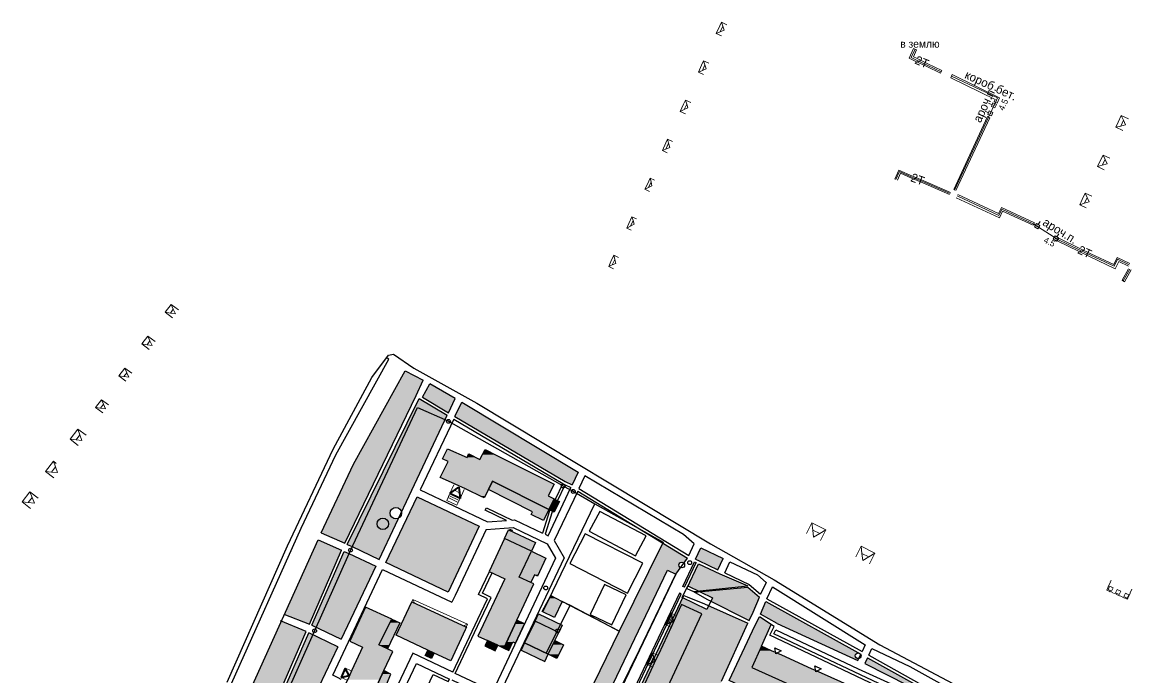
# Model space of a CAD drawing. Extents: x 1000 to 4000, y -4000 to -1000.
# Drawn here: x 1767 to 2347, y -2447 to -2104 of the extents above; entities that cross this region are included whole.
import ezdxf
from ezdxf.enums import TextEntityAlignment as Align

# ---------------------------------------------------------------- set-up
doc = ezdxf.new("R2010")
doc.units = 0
doc.header["$MEASUREMENT"] = 0
doc.linetypes.add('DASHED', pattern=[0.75, 0.5, -0.25])
for name, color, linetype in [('18', 7, 'CONTINUOUS'), ('19', 7, 'CONTINUOUS'), ('7', 7, 'CONTINUOUS'), ('AVTOSTOYANKI', 150, 'CONTINUOUS'), ('DOR_DOROZHKA', 40, 'CONTINUOUS'), ('DOR_PEREHOD', 9, 'CONTINUOUS'), ('GRANICA_UCHASTKA', 7, 'CONTINUOUS'), ('MUSOR_PLOSHCHADKI', 34, 'CONTINUOUS'), ('OGRAZHDENIYA', 12, 'CONTINUOUS'), ('PL_SPORT', 5, 'CONTINUOUS'), ('PL_VORKAUT', 4, 'CONTINUOUS'), ('PROEZDY', 253, 'CONTINUOUS'), ('ULICY_PROEZZH_CHAST', 252, 'CONTINUOUS'), ('VOROTA_SHLAGBAUMY', 30, 'CONTINUOUS'), ('ZDANIYA', 250, 'CONTINUOUS'), ('ZDANIYA_OSM_DOP', 250, 'CONTINUOUS'), ('ZDANIYA_OSM_DOP_ZALIVKA', 252, 'CONTINUOUS'), ('ZDANIYA_ZALIVKA', 251, 'CONTINUOUS')]:
    doc.layers.add(name, color=color, linetype=linetype)
doc.layers.add('GREEN_AREAS', color=7, linetype='CONTINUOUS', true_color=0x91ce82)
doc.layers.add('подъезды', color=6, linetype='CONTINUOUS', lineweight=40)
doc.styles.get("Standard").update_dxf_attribs({"font": 'txt', "height": 0.2})

msp = doc.modelspace()

# ---------------------------------------------------------------- hatches: boundary and pattern name
at = {"layer": 'GREEN_AREAS'}
h = msp.add_hatch(color=256, dxfattribs=at)
h.dxf.hatch_style = 1
h.paths.add_polyline_path([(1972.75, -2299.31), (1976.39, -2291.44), (1967.08, -2286.43), (1940.09, -2335.18), (1923.14, -2371.12), (1935.41, -2376.56)])
h.paths.add_polyline_path([(1958.31, -2366.39, -1), (1952.31, -2366.39, -1)], flags=16)
h = msp.add_hatch(color=256, dxfattribs=at)
h.dxf.hatch_style = 1
h.paths.add_polyline_path([(1979.89, -2293.37), (1976.05, -2300.33), (1989.6, -2308.37), (1993.14, -2300.89)])
h = msp.add_hatch(color=256, dxfattribs=at)
h.dxf.hatch_style = 1
h.paths.add_polyline_path([(1974.28, -2301.02), (1936.78, -2377.18), (1939.3, -2378.34), (1973.47, -2305.61), (1987.86, -2312.04), (1988.95, -2309.73)])
h.paths.add_polyline_path([(1958.31, -2366.39, -1), (1952.31, -2366.39, -1)], flags=16)
h = msp.add_hatch(color=256, dxfattribs=at)
h.dxf.hatch_style = 1
h.paths.add_polyline_path([(1987.86, -2312.04), (1973.47, -2305.61), (1939.3, -2378.34), (1953.35, -2384.98), (1963.5, -2363.53, -0.553994), (1959.18, -2360.84, -0.88931), (1965.1, -2360.14), (1970.46, -2348.8)])
h.paths.add_polyline_path([(1958.31, -2366.39, -1), (1952.31, -2366.39, -1)], flags=16)
h = msp.add_hatch(color=256, dxfattribs=at)
h.dxf.hatch_style = 1
h.paths.add_polyline_path([(1996.6, -2302.92), (1993.05, -2310.41), (2050.7, -2344.36), (2054.3, -2346.06), (2057.47, -2339.35)])
h = msp.add_hatch(color=256, dxfattribs=at)
h.dxf.hatch_style = 1
h.paths.add_polyline_path([(2005.75, -2367.71), (1973.23, -2352.32), (1956.96, -2386.69), (1989.49, -2402.08)])
h = msp.add_hatch(color=256, dxfattribs=at)
h.dxf.hatch_style = 1
h.paths.add_polyline_path([(1933.73, -2380.19), (1921.46, -2374.76), (1903.94, -2413.71), (1916.93, -2418.74)])
h = msp.add_hatch(color=256, dxfattribs=at)
h.dxf.hatch_style = 1
h.paths.add_polyline_path([(2049.15, -2507.73), (2042.63, -2504.73), (2057.26, -2473.01), (2063.28, -2475.78), (2066.36, -2469.69), (2104.11, -2390.61), (2108.44, -2392.67), (2110.95, -2389.29, -0.29898), (2110.05, -2387.91, -0.699107), (2112.69, -2386.95), (2114.64, -2384.32), (2101.62, -2376.39), (2078.93, -2422.5), (2038.31, -2505.73), (2037.13, -2508.15), (2037.28, -2508.22), (2038.99, -2509.09), (2036.5, -2513.97), (2032.43, -2511.9), (2034.91, -2507.02), (2032.16, -2505.71), (2028.92, -2512.51), (2043.72, -2519.55)])
h = msp.add_hatch(color=256, dxfattribs=at)
h.dxf.hatch_style = 1
h.paths.add_polyline_path([(2104.11, -2390.61), (2108.44, -2392.67), (2110.95, -2389.29, -0.29898), (2110.05, -2387.91, -0.699107), (2112.69, -2386.95), (2114.64, -2384.32), (2101.62, -2376.39), (2101.16, -2377.32), (2100.96, -2378.82), (2100.31, -2381.51), (2098.08, -2386.81), (2057.47, -2473.11), (2063.28, -2475.78), (2066.36, -2469.69)])
h = msp.add_hatch(color=256, dxfattribs=at)
h.dxf.hatch_style = 1
h.paths.add_polyline_path([(1937.64, -2381.97), (1937.61, -2381.96), (1935.1, -2380.81), (1918.29, -2419.38), (1920.49, -2420.42)])
h = msp.add_hatch(color=256, dxfattribs=at)
h.dxf.hatch_style = 1
h.paths.add_polyline_path([(1951.64, -2388.6), (1937.64, -2381.97), (1920.49, -2420.42), (1933.64, -2426.64)])
h = msp.add_hatch(color=256, dxfattribs=at)
h.dxf.hatch_style = 1
h.paths.add_polyline_path([(2133.16, -2384.52), (2121.57, -2379.03), (2118.81, -2384.87), (2120.37, -2385.61), (2130.4, -2390.37)])
h = msp.add_hatch(color=256, dxfattribs=at)
h.dxf.hatch_style = 1
h.paths.add_polyline_path([(2131.56, -2392.58), (2120.4, -2387.29), (2114.95, -2398.82), (2120.35, -2401.44), (2146.15, -2398.73)])
h = msp.add_hatch(color=256, dxfattribs=at)
h.dxf.hatch_style = 1
h.paths.add_polyline_path([(2146.13, -2399.55), (2121.06, -2401.78), (2127.71, -2405), (2126.83, -2406.82), (2146.76, -2416.88), (2148.95, -2412.47), (2152.15, -2404.64)])
h = msp.add_hatch(color=256, dxfattribs=at)
h.dxf.hatch_style = 1
h.paths.add_polyline_path([(2122.56, -2470.95), (2132.42, -2448.6), (2146.11, -2418.23), (2125.68, -2409.19), (2124.72, -2411.17), (2112.01, -2405.02), (2106.86, -2415.92), (2107.28, -2417.31), (2105.89, -2417.97), (2064.76, -2504.89), (2056.28, -2522.81), (2053.49, -2528.7), (2081.56, -2541.97), (2094.55, -2530.27), (2105.24, -2507.63)])
h.paths.add_polyline_path([(2074.83, -2514.77), (2064.3, -2509.86), (2068.38, -2501.12), (2069.83, -2498), (2071.22, -2495.01), (2077.55, -2481.43), (2079.01, -2478.28), (2080.39, -2475.32), (2087.16, -2460.79), (2088.61, -2457.69), (2090, -2454.68), (2096.5, -2440.73), (2097.93, -2437.67), (2099.35, -2434.62), (2106.18, -2419.95), (2107.6, -2416.89), (2109.02, -2413.84), (2111.48, -2408.57), (2122, -2413.47)], flags=16)
h.paths.add_polyline_path([(2068.87, -2496.31), (2069.51, -2498.41), (2067.47, -2499.38)], flags=16)
h = msp.add_hatch(color=256, dxfattribs=at)
h.dxf.hatch_style = 1
h.paths.add_polyline_path([(2155.53, -2406.95), (2152.78, -2413.67), (2161.48, -2418.48), (2203.62, -2437.73), (2204.08, -2436.76, -0.475211), (2202.27, -2435.29, -0.435802), (2203.88, -2433.8)])
h = msp.add_hatch(color=256, dxfattribs=at)
h.dxf.hatch_style = 1
h.paths.add_polyline_path([(1915.23, -2422.65), (1902.29, -2417.36), (1886.61, -2452.23), (1899.71, -2458.26)])
h = msp.add_hatch(color=256, dxfattribs=at)
h.dxf.hatch_style = 1
h.paths.add_polyline_path([(2148.23, -2441.45), (2153.24, -2430.31), (2158.34, -2418.99), (2152.14, -2415.04), (2150.03, -2419.28), (2136.33, -2448.23), (2170.77, -2464.37), (2183.47, -2470.29), (2188.88, -2477.04), (2204.38, -2484.38), (2240.98, -2530.89), (2260.06, -2542.35), (2264.52, -2544.47), (2281.28, -2552.41), (2285.77, -2557.61), (2289.84, -2560.52), (2293.47, -2548.12), (2296.6, -2536.14), (2302.81, -2525.26), (2302.46, -2525.1), (2225.61, -2489.2), (2230.59, -2478.53)])
h.paths.add_polyline_path([(2245.45, -2520.59), (2260.41, -2529.69), (2255.01, -2538.51), (2240.05, -2529.41)], flags=16)
h = msp.add_hatch(color=256, dxfattribs=at)
h.dxf.hatch_style = 1
h.paths.add_polyline_path([(1904.76, -2455.7), (1918.74, -2424.34), (1916.58, -2423.3), (1901.08, -2458.88), (1910.18, -2462.97), (1915.3, -2465.39), (1917.21, -2461.35)])
h = msp.add_hatch(color=256, dxfattribs=at)
h.dxf.hatch_style = 1
h.paths.add_polyline_path([(1931.76, -2430.61), (1918.74, -2424.34), (1904.76, -2455.7), (1917.21, -2461.35)])
h = msp.add_hatch(color=256, dxfattribs=at)
h.dxf.hatch_style = 1
h.paths.add_polyline_path([(2208.65, -2436.45), (2207.23, -2439.44), (2229.94, -2450.89), (2235.58, -2454.26), (2241.42, -2457.04), (2244.25, -2458.38), (2236.82, -2474.08), (2246.42, -2472.59), (2248.6, -2467.99), (2254.29, -2470.69), (2257.58, -2463.62)])

# ---------------------------------------------------------------- linework, layer by layer
at = {"layer": '18', "color": 253, "linetype": 'Continuous', "lineweight": 0}
for p, q in [((2230.37, -2123.16), (2232.75, -2118.18)), ((2231.51, -2122.85), (2233.55, -2118.57)), ((2234.32, -2118.93), (2232.62, -2122.49)), ((2232.62, -2122.49), (2234.28, -2123.28)), ((2232.75, -2118.18), (2234.32, -2118.93)), ((2233.6, -2124.7), (2230.37, -2123.16)), ((2233.93, -2124.01), (2231.51, -2122.85)), ((2233.6, -2124.7), (2239.6, -2127.57)), ((2233.93, -2124.01), (2239.93, -2126.87)), ((2234.28, -2123.28), (2240.28, -2126.14)), ((2246.83, -2131.01), (2239.6, -2127.57)), ((2247.16, -2130.32), (2239.93, -2126.87)), ((2240.28, -2126.14), (2247.51, -2129.59)), ((2247.51, -2129.59), (2246.83, -2131.01)), ((2252.15, -2133.47), (2252.96, -2131.82)), ((2275.4, -2144.89), (2252.15, -2133.47)), ((2276.6, -2144), (2252.6, -2132.55)), ((2252.96, -2131.82), (2277.73, -2143.97)), ((2274.85, -2146.02), (2275.4, -2144.89)), ((2276.6, -2144), (2275.49, -2146.34)), ((2277.73, -2143.97), (2276.36, -2146.76)), ((2271.96, -2151.71), (2270.1, -2150.97)), ((2271.59, -2152.64), (2272.33, -2150.78)), ((2275.49, -2146.34), (2271.93, -2153.99)), ((2273.81, -2147.52), (2271.95, -2146.78)), ((2272.33, -2150.78), (2274.19, -2151.53)), ((2273.44, -2148.45), (2274.18, -2146.59)), ((2275.29, -2149.2), (2273.44, -2148.45)), ((2274.19, -2151.53), (2273.44, -2153.38)), ((2274.18, -2146.59), (2276.04, -2147.34)), ((2276.36, -2146.76), (2274.85, -2146.02)), ((2276.04, -2147.34), (2275.29, -2149.2)), ((2271.44, -2153.76), (2253.73, -2191.87)), ((2271.93, -2153.99), (2254.22, -2192.09)), ((2254.88, -2192.4), (2272.6, -2154.3)), ((2272.6, -2154.3), (2271.44, -2153.76)), ((2273.44, -2153.38), (2271.59, -2152.64)), ((2222.92, -2186.35), (2225.03, -2181.71)), ((2223.46, -2186.6), (2225.32, -2182.49)), ((2225.9, -2183.3), (2224.3, -2186.98)), ((2225.03, -2181.71), (2232.13, -2184.77)), ((2225.32, -2182.49), (2231.9, -2185.31)), ((2225.9, -2183.3), (2231.68, -2185.82)), ((2231.68, -2185.82), (2237.64, -2188.41)), ((2231.9, -2185.31), (2237.87, -2187.89)), ((2232.13, -2184.77), (2238.11, -2187.34)), ((2237.64, -2188.41), (2251.57, -2194.48)), ((2237.87, -2187.89), (2251.84, -2193.9)), ((2238.11, -2187.34), (2252.09, -2193.36)), ((2255.05, -2196.1), (2277.59, -2206.57)), ((2277.34, -2205.3), (2255.49, -2195.14)), ((2277.17, -2204.38), (2255.81, -2194.45)), ((2278.64, -2201.2), (2277.17, -2204.38)), ((2278.82, -2202.12), (2277.34, -2205.3)), ((2277.59, -2206.57), (2279.22, -2203.05)), ((2295.87, -2209.21), (2278.64, -2201.2)), ((2295.55, -2209.9), (2278.82, -2202.12)), ((2279.22, -2203.05), (2295.26, -2210.51)), ((2295.26, -2210.51), (2295.87, -2209.21)), ((2295.98, -2211.34), (2297.03, -2209.64)), ((2297.03, -2209.64), (2298.73, -2210.69)), ((2297.88, -2210.16), (2298.93, -2208.46)), ((2295.55, -2209.9), (2308.22, -2218)), ((2297.69, -2212.39), (2295.98, -2211.34)), ((2298.73, -2210.69), (2297.69, -2212.39)), ((2307.63, -2216.56), (2308.71, -2214.88)), ((2305.7, -2217.69), (2306.79, -2216.01)), ((2307.38, -2218.78), (2305.7, -2217.69)), ((2306.79, -2216.01), (2308.47, -2217.1)), ((2308.47, -2217.1), (2307.38, -2218.78)), ((2307.88, -2218.7), (2308.58, -2217.24)), ((2318.92, -2224), (2307.88, -2218.7)), ((2308.22, -2218), (2319.28, -2223.25)), ((2308.58, -2217.24), (2319.62, -2222.54)), ((2318.92, -2224), (2324.77, -2226.81)), ((2319.28, -2223.25), (2325.14, -2226.03)), ((2319.62, -2222.54), (2325.47, -2225.34)), ((2338.17, -2233.24), (2324.77, -2226.81)), ((2325.14, -2226.03), (2337.53, -2231.91)), ((2325.47, -2225.34), (2337.34, -2231.03)), ((2337.34, -2231.03), (2339.13, -2227.28)), ((2337.53, -2231.91), (2339.32, -2228.16)), ((2339.98, -2229.48), (2338.17, -2233.24)), ((2339.13, -2227.28), (2345.7, -2230.43)), ((2339.32, -2228.16), (2345.42, -2231.08)), ((2345.06, -2231.92), (2339.98, -2229.48)), ((2341.69, -2239.22), (2345.16, -2233.18)), ((2342.32, -2239.58), (2345.83, -2233.46)), ((2346.53, -2233.76), (2342.97, -2239.96)), ((2342.97, -2239.96), (2341.69, -2239.22))]:
    msp.add_line(p, q, dxfattribs=at)
for centre in [(2274.74, -2147.89), (2272.89, -2152.08)]:
    msp.add_circle(centre, 0.171, dxfattribs=at)
for centre, major_axis, start_param, end_param in [((2297.36, -2211.02), (0.121, 0.121), 4.946134296700256, 11.22931960387984), ((2307.08, -2217.4), (-0.121, 0.121), 3.354003, 9.637188)]:
    msp.add_ellipse(centre, major_axis=major_axis, ratio=1, start_param=start_param, end_param=end_param, dxfattribs=at)
at = {"layer": '7', "color": 253, "linetype": 'Continuous', "lineweight": 0}
for centre in [(2336.05, -2399.84), (2340, -2401.59), (2344.24, -2403.5)]:
    msp.add_ellipse(centre, major_axis=(-0.029, 0.029), ratio=1, start_param=3.46271, end_param=9.745895, dxfattribs=at)
at = {"layer": 'AVTOSTOYANKI'}
for points in [[(2104.11, -2390.61), (2108.44, -2392.67), (2070.7, -2471.75), (2066.36, -2469.69)], [(2114.84, -2398.77), (2127.71, -2405), (2124.72, -2411.17), (2111.85, -2404.94)]]:
    msp.add_lwpolyline(points, close=True, dxfattribs=at)
at = {"layer": 'DOR_DOROZHKA', "linetype": 'Continuous', "lineweight": 0}
for p, q in [((2131.42, -2106.41), (2132.34, -2104.44)), ((2132.34, -2104.44), (2135.14, -2105.74)), ((2133.08, -2106.51), (2132.34, -2104.44)), ((2129.6, -2110.32), (2131.42, -2106.41)), ((2129.6, -2110.32), (2131.71, -2109.45)), ((2132.41, -2111.62), (2129.6, -2110.32)), ((2133.08, -2106.51), (2131.71, -2109.45)), ((2131.71, -2109.45), (2133.82, -2108.59)), ((2133.82, -2108.59), (2133.08, -2106.51)), ((2133.82, -2108.59), (2133.82, -2108.59)), ((2120.25, -2130.5), (2121.94, -2126.89)), ((2121.94, -2126.89), (2122.99, -2124.62)), ((2123.71, -2126.73), (2122.35, -2129.64)), ((2122.99, -2124.62), (2125.76, -2125.91)), ((2123.71, -2126.73), (2122.99, -2124.62)), ((2124.42, -2128.79), (2123.71, -2126.73)), ((2120.25, -2130.5), (2122.35, -2129.64)), ((2123.02, -2131.79), (2120.25, -2130.5)), ((2122.35, -2129.64), (2124.42, -2128.79)), ((2124.42, -2128.79), (2124.42, -2128.79)), ((2112.54, -2147.29), (2113.55, -2145.12)), ((2113.55, -2145.12), (2116.24, -2146.37)), ((2114.19, -2147.16), (2113.55, -2145.12)), ((2110.81, -2151), (2112.54, -2147.29)), ((2110.81, -2151), (2112.82, -2150.1)), ((2113.5, -2152.25), (2110.81, -2151)), ((2114.19, -2147.16), (2112.82, -2150.1)), ((2112.82, -2150.1), (2114.83, -2149.2)), ((2114.83, -2149.2), (2114.19, -2147.16)), ((2338.45, -2159.29), (2339.7, -2156.61)), ((2339.7, -2156.61), (2341.28, -2153.22)), ((2342.41, -2155.64), (2340.99, -2158.67)), ((2341.28, -2153.22), (2345, -2154.96)), ((2342.41, -2155.64), (2341.28, -2153.22)), ((2343.54, -2158.05), (2342.41, -2155.64)), ((2338.45, -2159.29), (2340.99, -2158.67)), ((2342.13, -2161.01), (2338.45, -2159.29)), ((2340.99, -2158.67), (2343.54, -2158.05)), ((2343.54, -2158.05), (2343.54, -2158.05)), ((2101.44, -2171.42), (2103.27, -2167.5)), ((2103.27, -2167.5), (2104.18, -2165.54)), ((2104.71, -2167.66), (2103.28, -2170.71)), ((2104.18, -2165.54), (2106.76, -2166.74)), ((2104.71, -2167.66), (2104.18, -2165.54)), ((2105.27, -2169.95), (2104.71, -2167.66)), ((2101.44, -2171.42), (2103.28, -2170.71)), ((2104.03, -2172.62), (2101.44, -2171.42)), ((2103.28, -2170.71), (2105.27, -2169.95)), ((2105.27, -2169.95), (2105.27, -2169.95)), ((2330.51, -2176.52), (2331.79, -2173.79)), ((2331.79, -2173.79), (2335.29, -2175.43)), ((2332.82, -2176.12), (2331.79, -2173.79)), ((2328.95, -2179.86), (2330.51, -2176.52)), ((2328.95, -2179.86), (2331.4, -2179.16)), ((2332.41, -2181.48), (2328.95, -2179.86)), ((2332.82, -2176.12), (2331.4, -2179.16)), ((2331.4, -2179.16), (2333.85, -2178.45)), ((2333.85, -2178.45), (2332.82, -2176.12)), ((2333.85, -2178.45), (2333.85, -2178.45)), ((2093.62, -2188.95), (2095.08, -2185.82)), ((2095.08, -2185.82), (2097.38, -2186.9)), ((2095.55, -2187.83), (2095.08, -2185.82)), ((2092.33, -2191.7), (2093.62, -2188.95)), ((2092.33, -2191.7), (2094.18, -2190.77)), ((2094.65, -2192.78), (2092.33, -2191.7)), ((2095.55, -2187.83), (2094.18, -2190.77)), ((2094.18, -2190.77), (2096.02, -2189.84)), ((2096.02, -2189.84), (2095.55, -2187.83)), ((2096.02, -2189.84), (2096.02, -2189.84)), ((2319.65, -2199.75), (2320.91, -2197.05)), ((2320.91, -2197.05), (2322.49, -2193.68)), ((2323.46, -2195.98), (2322.04, -2199.02)), ((2322.49, -2193.68), (2325.87, -2195.26)), ((2323.46, -2195.98), (2322.49, -2193.68)), ((2324.44, -2198.29), (2323.46, -2195.98)), ((2319.65, -2199.75), (2322.04, -2199.02)), ((2323, -2201.32), (2319.65, -2199.75)), ((2322.04, -2199.02), (2324.44, -2198.29)), ((2324.44, -2198.29), (2324.44, -2198.29)), ((2082.8, -2211.96), (2083.93, -2209.53)), ((2083.93, -2209.53), (2085.54, -2206.08)), ((2086.1, -2208.01), (2084.73, -2210.95)), ((2085.54, -2206.08), (2087.94, -2207.2)), ((2086.1, -2208.01), (2085.54, -2206.08)), ((2086.67, -2209.93), (2086.1, -2208.01)), ((2082.8, -2211.96), (2084.73, -2210.95)), ((2085.2, -2213.08), (2082.8, -2211.96)), ((2084.73, -2210.95), (2086.67, -2209.93)), ((2086.67, -2209.93), (2086.67, -2209.93)), ((2074.57, -2229.49), (2076.12, -2226.18)), ((2076.12, -2226.18), (2078.57, -2227.32)), ((2076.64, -2228.28), (2076.12, -2226.18)), ((2073.38, -2232.05), (2074.57, -2229.49)), ((2073.38, -2232.05), (2075.26, -2231.22)), ((2075.84, -2233.2), (2073.38, -2232.05)), ((2076.64, -2228.28), (2075.26, -2231.22)), ((2075.26, -2231.22), (2077.15, -2230.38)), ((2077.15, -2230.38), (2076.64, -2228.28)), ((2077.15, -2230.38), (2077.15, -2230.38)), ((1841.57, -2255.89), (1844.65, -2251.83)), ((1845.45, -2258.88), (1841.57, -2255.89)), ((1844.28, -2256.34), (1841.57, -2255.89)), ((1845.81, -2254.31), (1844.28, -2256.34)), ((1844.65, -2251.83), (1848.51, -2254.72)), ((1844.65, -2251.83), (1845.81, -2254.31)), ((1845.81, -2254.31), (1846.98, -2256.8)), ((1846.98, -2256.8), (1844.28, -2256.34)), ((1829.37, -2272.39), (1832.44, -2268.33)), ((1833.28, -2275.4), (1829.37, -2272.39)), ((1832.09, -2272.86), (1829.37, -2272.39)), ((1833.63, -2270.83), (1832.09, -2272.86)), ((1834.81, -2273.32), (1832.09, -2272.86)), ((1832.44, -2268.33), (1836.34, -2271.24)), ((1832.44, -2268.33), (1833.63, -2270.83)), ((1833.63, -2270.83), (1834.81, -2273.32)), ((1817.43, -2289.14), (1820.51, -2285.08)), ((1821.08, -2291.95), (1817.43, -2289.14)), ((1820.02, -2289.51), (1817.43, -2289.14)), ((1821.56, -2287.48), (1820.02, -2289.51)), ((1822.61, -2289.88), (1820.02, -2289.51)), ((1820.51, -2285.08), (1824.15, -2287.8)), ((1820.51, -2285.08), (1821.56, -2287.48)), ((1821.56, -2287.48), (1822.61, -2289.88)), ((1805.23, -2305.64), (1808.3, -2301.58)), ((1808.3, -2301.58), (1811.97, -2304.32)), ((1808.3, -2301.58), (1809.37, -2303.99)), ((1808.91, -2308.48), (1805.23, -2305.64)), ((1807.84, -2306.02), (1805.23, -2305.64)), ((1809.37, -2303.99), (1807.84, -2306.02)), ((1810.44, -2306.4), (1807.84, -2306.02)), ((1809.37, -2303.99), (1810.44, -2306.4)), ((1791.84, -2322.12), (1795.98, -2316.94)), ((1795.98, -2316.94), (1800.21, -2320.04)), ((1795.98, -2316.94), (1797.01, -2319.92)), ((1796.14, -2325.42), (1791.84, -2322.12)), ((1795.01, -2322.51), (1791.84, -2322.12)), ((1797.01, -2319.92), (1795.01, -2322.51)), ((1798.05, -2322.89), (1795.01, -2322.51)), ((1797.01, -2319.92), (1798.05, -2322.89)), ((1779.05, -2339.08), (1783.17, -2333.74)), ((1784.28, -2336.68), (1782.21, -2339.35)), ((1783.17, -2333.74), (1784.66, -2334.83)), ((1783.17, -2333.74), (1784.28, -2336.68)), ((1784.28, -2336.68), (1785.38, -2339.62)), ((1783.33, -2342.33), (1779.05, -2339.08)), ((1782.21, -2339.35), (1779.05, -2339.08)), ((1785.38, -2339.62), (1782.21, -2339.35)), ((1990.29, -2350.64), (1992.41, -2346.01)), ((1992.82, -2348.92), (1995.11, -2347.22)), ((1995.11, -2347.22), (1995.4, -2350.18)), ((1997.8, -2348.44), (1995.69, -2353.13)), ((1766.85, -2354.95), (1770.85, -2349.75)), ((1772.03, -2352.71), (1770.03, -2355.31)), ((1770.85, -2349.75), (1775.26, -2352.98)), ((1770.85, -2349.75), (1772.03, -2352.71)), ((1772.03, -2352.71), (1773.22, -2355.67)), ((1988.72, -2354.18), (1989.45, -2352.74)), ((1994.08, -2356.69), (1988.72, -2354.18)), ((1989.45, -2352.74), (1989.86, -2351.61)), ((1994.73, -2355.24), (1989.45, -2352.74)), ((1989.86, -2351.61), (1990.29, -2350.64)), ((1995.23, -2354.15), (1989.86, -2351.61)), ((1990.29, -2350.64), (1992.82, -2348.92)), ((1995.69, -2353.13), (1990.29, -2350.64)), ((1992.82, -2348.92), (1995.4, -2350.18)), ((1995.23, -2354.15), (1994.73, -2355.24)), ((1995.69, -2353.13), (1995.23, -2354.15)), ((1995.4, -2350.18), (1995.69, -2353.13)), ((1771.18, -2358.36), (1766.85, -2354.95)), ((1770.03, -2355.31), (1766.85, -2354.95)), ((1773.22, -2355.67), (1770.03, -2355.31)), ((1994.73, -2355.24), (1994.08, -2356.69)), ((2179.61, -2365.97), (2176.86, -2371.51)), ((2186.91, -2369.59), (2179.61, -2365.97)), ((2179.61, -2365.97), (2180.06, -2369.65)), ((2183.71, -2371.46), (2180.06, -2369.65)), ((2180.06, -2369.65), (2180.51, -2373.33)), ((2180.51, -2373.33), (2183.71, -2371.46)), ((2183.71, -2371.46), (2186.91, -2369.59)), ((2184.15, -2375.14), (2186.91, -2369.59)), ((2180.51, -2373.33), (2180.51, -2373.33)), ((2205.27, -2378.12), (2202.49, -2383.7)), ((2212.56, -2381.74), (2205.27, -2378.12)), ((2205.27, -2378.12), (2205.72, -2381.83)), ((2209.37, -2383.64), (2205.72, -2381.83)), ((2205.72, -2381.83), (2206.18, -2385.54)), ((2206.18, -2385.54), (2209.37, -2383.64)), ((2209.37, -2383.64), (2212.56, -2381.74)), ((2209.79, -2387.33), (2212.56, -2381.74)), ((2206.18, -2385.54), (2206.18, -2385.54)), ((2334.39, -2400.69), (2335.28, -2398.9)), ((2334.39, -2400.69), (2336.17, -2401.59)), ((2335.28, -2398.9), (2337.07, -2399.8)), ((2336.17, -2401.59), (2337.07, -2399.8)), ((2338.34, -2402.45), (2339.23, -2400.66)), ((2339.23, -2400.66), (2341.02, -2401.56)), ((1970.24, -2407.5), (1971.08, -2405.96)), ((1971.97, -2407.75), (1971.08, -2405.96)), ((1971.08, -2405.96), (1999.68, -2418.8)), ((2338.34, -2402.45), (2340.12, -2403.34)), ((2340.12, -2403.34), (2341.02, -2401.56)), ((2342.58, -2404.35), (2343.47, -2402.56)), ((2342.58, -2404.35), (2344.36, -2405.25)), ((2343.47, -2402.56), (2345.26, -2403.46)), ((2344.36, -2405.25), (2345.26, -2403.46)), ((2102.86, -2419), (2105.64, -2412.86)), ((2102.86, -2419), (2105.07, -2418.15)), ((2105.07, -2418.15), (2106.46, -2415.08)), ((2105.07, -2418.15), (2107.28, -2417.3)), ((2105.64, -2412.86), (2108.7, -2414.25)), ((2106.46, -2415.08), (2105.64, -2412.86)), ((2107.28, -2417.3), (2106.46, -2415.08)), ((2107.28, -2417.3), (2107.28, -2417.3)), ((1999.68, -2418.8), (1997.47, -2419.62)), ((1999.68, -2418.8), (1998.73, -2420.75)), ((2105.86, -2420.36), (2102.86, -2419)), ((2093.39, -2439.87), (2096.18, -2433.73)), ((2096.18, -2433.73), (2099.03, -2435.03)), ((2096.89, -2435.91), (2096.18, -2433.73)), ((2093.39, -2439.87), (2095.5, -2438.98)), ((2096.18, -2441.14), (2093.39, -2439.87)), ((2096.89, -2435.91), (2095.5, -2438.98)), ((2095.5, -2438.98), (2097.61, -2438.08)), ((2097.61, -2438.08), (2096.89, -2435.91)), ((2097.61, -2438.08), (2097.61, -2438.08)), ((1935.59, -2441.85), (1933.5, -2446.72)), ((1933.5, -2446.72), (1935.37, -2446.01)), ((1933.5, -2446.72), (1936.66, -2448.14)), ((1938.91, -2443.26), (1935.59, -2441.84)), ((1935.59, -2441.84), (1935.59, -2441.85)), ((1935.59, -2441.85), (1936.33, -2443.7))]:
    msp.add_line(p, q, dxfattribs=at)
at = {"layer": 'DOR_DOROZHKA', "linetype": 'DASHED', "lineweight": 0}
for p, q in [((2333.74, -2401.03), (2336.05, -2395.81)), ((2344.49, -2405.8), (2333.74, -2401.03)), ((2346.81, -2400.59), (2344.49, -2405.8))]:
    msp.add_line(p, q, dxfattribs=at)
at = {"layer": 'DOR_DOROZHKA'}
for p, q in [((1931.92, -2446.8), (1929.14, -2445.49)), ((1933.48, -2447.7), (1931.92, -2446.8))]:
    msp.add_line(p, q, dxfattribs=at)
for points in [[(1935.41, -2376.56), (1972.75, -2299.31)], [(1936.78, -2377.18), (1974.28, -2301.02), (1988.95, -2309.73)], [(1976.05, -2300.33), (1989.6, -2308.37)], [(1992.41, -2311.77), (2049.37, -2345.32), (2045.38, -2353.65)], [(1993.05, -2310.41), (2050.7, -2344.36), (2054.3, -2346.06)], [(2046.72, -2354.32), (2050.7, -2346.02), (2053.66, -2347.42)], [(2057.83, -2347.96), (2115.29, -2382.96)], [(2057.18, -2349.32), (2114.64, -2384.32)], [(2019.98, -2364.64), (2008.82, -2359.35), (2009.46, -2358), (2023.02, -2364.42)], [(2042.69, -2359.27), (2042.5, -2359.65), (2038.81, -2371.22)], [(2044.02, -2359.94), (2043.89, -2360.2), (2040.18, -2371.87)], [(2021.34, -2369.68), (2021.59, -2369.15), (2022.95, -2369.79), (2022.7, -2370.32)], [(1916.93, -2418.74), (1933.73, -2380.19)], [(1918.29, -2419.38), (1935.1, -2380.81)], [(2112.97, -2399.5), (2119.05, -2386.64)], [(2114.32, -2400.14), (2120.4, -2387.29)], [(2118.17, -2386.22), (2119.05, -2386.64)], [(2118.81, -2384.87), (2120.37, -2385.61), (2130.4, -2390.37)], [(2120.4, -2387.29), (2131.56, -2392.58), (2146.15, -2398.73)], [(1991.85, -2443.9), (2004.92, -2416.26), (2009.99, -2405.54), (2005.4, -2403.37), (2011.1, -2391.33)], [(1993.21, -2444.54), (2006.28, -2416.9), (2011.98, -2404.83), (2007.39, -2402.66), (2012.45, -2391.96)], [(2134.01, -2392.08), (2146.77, -2398.13), (2152.8, -2403.23)], [(2117.65, -2401.72), (2146.15, -2398.73)], [(2118.2, -2402.03), (2146.13, -2399.55)], [(2146.13, -2399.55), (2152.15, -2404.64)], [(2054.92, -2522.17), (2063.4, -2504.25), (2111.26, -2403.11)], [(2056.28, -2522.81), (2064.76, -2504.89), (2112.61, -2403.76)], [(2124.72, -2405.76), (2146.76, -2416.88)], [(2156.12, -2405.57), (2205.79, -2433.14)], [(2123.54, -2408.24), (2146.11, -2418.23)], [(2155.53, -2406.95), (2205.15, -2434.5)], [(2240.78, -2458.39), (2235.17, -2455.73), (2227.24, -2457.56), (2157.68, -2424.64), (2159.89, -2419.98), (2152.14, -2415.04)], [(2161.48, -2418.48), (2152.78, -2413.67)], [(1899.71, -2458.26), (1915.23, -2422.65)], [(1901.08, -2458.88), (1916.58, -2423.3)], [(2228.76, -2453.38), (2235.01, -2454.91), (2227.41, -2455.98), (2159.68, -2423.93), (2160.68, -2421.83)], [(2209.29, -2435.09), (2258.92, -2462.66), (2291.54, -2481.17)], [(2208.65, -2436.45), (2257.58, -2463.62)], [(1962.01, -2486.78), (1981.72, -2445.13), (1989.53, -2448.82), (1990.14, -2447.51)]]:
    msp.add_lwpolyline(points, dxfattribs=at)
at = {"layer": 'DOR_PEREHOD'}
for points in [[(1972.75, -2299.31), (1976.39, -2291.44)], [(1976.05, -2300.33), (1979.89, -2293.37)], [(2130.4, -2390.37), (2133.16, -2384.52)], [(2134.01, -2392.08), (2136.78, -2386.23)]]:
    msp.add_lwpolyline(points, dxfattribs=at)
at = {"layer": 'GRANICA_UCHASTKA'}
msp.add_lwpolyline([(1873.9, -2449.18), (1905.43, -2377.99), (1929.39, -2327.46), (1949.62, -2290.02), (1958.38, -2278.33), (1960.87, -2277.78), (1971.53, -2285.06), (2004.43, -2303.38), (2126.52, -2376.88), (2159.93, -2395.69), (2215.17, -2429.55), (2323.93, -2487.32)], dxfattribs=at)
at = {"layer": 'GREEN_AREAS'}
msp.add_line((2153.24, -2430.31), (2158.34, -2418.99), dxfattribs=at)
at = {"layer": 'MUSOR_PLOSHCHADKI'}
for centre in [(2111.55, -2387.91), (2203.77, -2435.29)]:
    msp.add_circle(centre, 1.5, dxfattribs=at)
at = {"layer": 'OGRAZHDENIYA'}
for points in [[(1925.28, -2464.78), (1923.83, -2464.12), (1919.94, -2462.58), (1904.76, -2455.7), (1938.38, -2380.31), (1973.47, -2305.61), (1989.29, -2312.68), (2052.03, -2348.04), (2054.48, -2349.25), (2066.12, -2356), (2101.79, -2376.03), (2078.93, -2422.5), (2038.31, -2505.73), (2037.13, -2508.15)], [(2039.03, -2412.39), (2043.15, -2403.84), (2044.2, -2401.66), (2066.12, -2356)], [(2040.77, -2434.07), (2045.5, -2424.56), (2046.6, -2422.35), (2053.27, -2408.97)], [(2049.14, -2407.05), (2053.27, -2408.97), (2078.93, -2422.5), (2049.14, -2407.05)]]:
    msp.add_lwpolyline(points, dxfattribs=at)
at = {"layer": 'PL_SPORT'}
for points in [[(2063.25, -2370.33), (2087.46, -2383.07), (2092.96, -2372.65), (2068.75, -2359.91)], [(2061.06, -2371.62), (2053.1, -2387.2), (2083.28, -2402.55), (2091.23, -2386.99)], [(2063.66, -2413.78), (2075.02, -2419.24), (2082.59, -2403.58), (2071.22, -2398.11)]]:
    msp.add_lwpolyline(points, close=True, dxfattribs=at)
msp.add_circle((1955.31, -2366.39), 3, dxfattribs=at)
at = {"layer": 'PL_VORKAUT'}
msp.add_circle((1962.18, -2360.84), 3, dxfattribs=at)
at = {"layer": 'PROEZDY'}
for p, q in [((2005.75, -2367.71), (1989.49, -2402.08)), ((2009.36, -2369.42), (1993.1, -2403.79)), ((1993.1, -2403.79), (1991.39, -2407.41)), ((1915.23, -2422.65), (1901.8, -2417.16)), ((1903.52, -2413.55), (1916.93, -2418.74)), ((1931.76, -2430.61), (1916.58, -2423.3)), ((1918.29, -2419.38), (1933.64, -2426.64))]:
    msp.add_line(p, q, dxfattribs=at)
for points in [[(1958.42, -2280.38), (1957.53, -2279.96), (1957.11, -2280.03)], [(1967.08, -2286.43), (1976.39, -2291.44)], [(1989.6, -2308.37), (1993.14, -2300.89), (1979.89, -2293.37)], [(1993.05, -2310.41), (1996.6, -2302.92), (2057.47, -2339.35), (2054.3, -2346.06)], [(1936.78, -2377.18), (1939.3, -2378.34), (1953.35, -2384.98), (1970.46, -2348.8), (1988.95, -2309.73)], [(1992.41, -2311.77), (1974.94, -2348.71), (2010.12, -2365.36), (2019.98, -2364.64)], [(2115.29, -2382.96), (2118.15, -2376.92), (2112.57, -2372.01), (2060.93, -2341.41), (2057.83, -2347.96)], [(2040.18, -2371.87), (2041.74, -2372.61), (2053.66, -2347.42)], [(1989.49, -2402.08), (1956.96, -2386.69), (1973.23, -2352.32), (2005.75, -2367.71)], [(2057.18, -2349.32), (2044.95, -2375.19), (2050.1, -2384.19), (2014.65, -2459.1), (1991.5, -2448.15)], [(2023.02, -2364.42), (2024.24, -2364.33), (2038.81, -2371.22)], [(1923.14, -2371.12), (1935.41, -2376.56)], [(2009.36, -2369.42), (2023.48, -2368.39), (2041.27, -2376.81), (2045.59, -2384.37), (2012.75, -2453.77), (1993.21, -2444.54)], [(1921.46, -2374.76), (1933.73, -2380.19)], [(1935.1, -2380.81), (1937.61, -2381.96), (1951.64, -2388.6), (1933.64, -2426.64)], [(2118.81, -2384.87), (2121.57, -2379.03), (2133.16, -2384.52)], [(2111.26, -2403.11), (2110.37, -2402.69), (2075.63, -2476.12), (2066.57, -2476.22), (2052.74, -2505.45), (2049.12, -2503.74), (2066.36, -2469.69), (2070.23, -2471.53), (2089.57, -2432.21), (2108.44, -2392.67), (2114.64, -2384.32)], [(2112.97, -2399.5), (2112.08, -2399.08), (2118.17, -2386.22)], [(2136.78, -2386.23), (2151.1, -2393.02), (2155.69, -2396.99), (2152.8, -2403.23)], [(1929.14, -2445.49), (1955.25, -2390.31), (1991.39, -2407.41)], [(2114.32, -2400.14), (2117.65, -2401.72)], [(2156.12, -2405.57), (2159.02, -2399.32), (2207.47, -2429.58), (2205.79, -2433.14)], [(2112.61, -2403.76), (2114.38, -2404.59), (2123.54, -2408.24)], [(2117.65, -2401.72), (2124.72, -2405.76)], [(2146.76, -2416.88), (2148.95, -2412.47), (2152.15, -2404.64)], [(2152.78, -2413.67), (2155.53, -2406.95)], [(2132.42, -2448.6), (2146.11, -2418.23)], [(2183.47, -2470.29), (2170.77, -2464.37), (2136.33, -2448.23), (2150.03, -2419.28), (2152.14, -2415.04)], [(2160.68, -2421.83), (2203.71, -2442.2), (2228.76, -2453.38)], [(2161.48, -2418.48), (2203.62, -2437.73), (2205.15, -2434.5)], [(1931.76, -2430.61), (1915.3, -2465.39), (1910.18, -2462.97), (1901.08, -2458.88)], [(1991.85, -2443.9), (1970.97, -2434.03), (1948.93, -2480.6), (1946.15, -2479.28), (1926.47, -2469.98)], [(2209.29, -2435.09), (2211, -2431.48), (2230.8, -2440.86), (2294.33, -2476.25), (2291.54, -2481.17)], [(1962.01, -2486.78), (1952.55, -2482.3), (1972.88, -2439.35), (1990.14, -2447.51)], [(2208.65, -2436.45), (2207.23, -2439.44), (2229.94, -2450.89)]]:
    msp.add_lwpolyline(points, dxfattribs=at)
at = {"layer": 'ULICY_PROEZZH_CHAST'}
for points in [[(1813.19, -2605.85), (1831.89, -2559.03), (1861.71, -2487.34), (1876.17, -2449.84), (1912.71, -2368.61), (1930.74, -2330.4), (1958.42, -2280.38)], [(1923.14, -2371.12), (1940.09, -2335.18), (1967.08, -2286.43)], [(1886.61, -2452.23), (1921.46, -2374.76)]]:
    msp.add_lwpolyline(points, dxfattribs=at)
at = {"layer": 'VOROTA_SHLAGBAUMY'}
for centre in [(1989.67, -2312.9), (2049.57, -2346.65), (2054.89, -2349.49), (1938.45, -2380.15), (2115.74, -2386.69), (2040.46, -2399.89), (1919.67, -2422.27), (2046.6, -2422.35)]:
    msp.add_circle(centre, 1, dxfattribs=at)
at = {"layer": 'ZDANIYA'}
for points in [[(1998.12, -2348.03), (1995.43, -2346.82), (1992.73, -2345.6), (1985.26, -2342.23), (1989.47, -2333.8), (1986.59, -2332.39), (1989.16, -2327.24), (1999.34, -2331.73), (2000, -2330.36), (2000.21, -2329.92), (2006.11, -2332.88), (2008.76, -2327.6), (2014.6, -2330.54), (2044.9, -2345.73), (2041.82, -2351.86), (2044.95, -2353.44), (2042.16, -2359.01), (2012.64, -2344.19), (2010.52, -2348.43), (2008.28, -2352.88), (2006.38, -2351.97), (2000, -2348.88)], [(2010.52, -2348.43), (2012.64, -2344.19), (2042.16, -2359.01), (2039.26, -2364.74), (2032.92, -2361.53), (2033.63, -2360.12)], [(2044.91, -2360.39), (2042.16, -2359.01), (2044.95, -2353.44), (2046.43, -2354.18), (2047.7, -2354.82)], [(2032.97, -2380.71), (2018.91, -2374.13), (2021.05, -2369.55), (2035.12, -2376.12)], [(2005.08, -2425.04), (2010, -2427.34), (2015.39, -2429.86), (2018.57, -2431.35), (2025.37, -2416.81), (2034.28, -2397.78), (2032.69, -2397.04), (2026.65, -2394.22), (2032.97, -2380.71), (2018.91, -2374.13), (2010.91, -2391.24), (2019.1, -2395.07)], [(2032.97, -2380.71), (2040.62, -2384.28), (2036.17, -2393.81), (2034.56, -2393.05), (2032.69, -2397.04), (2026.65, -2394.22)], [(1939.22, -2442.86), (1936.97, -2447.73), (1936.09, -2449.66), (1931.58, -2459.43), (1933.98, -2460.54), (1941.82, -2464.15), (1945.4, -2465.8), (1955.92, -2443), (1960.51, -2433.05), (1957.7, -2431.75), (1953.21, -2429.68), (1959.97, -2416.27), (1946.3, -2409.91), (1938.1, -2427.69), (1944.8, -2430.78)], [(1999.05, -2420.34), (1998.38, -2421.79), (1990.89, -2437.9), (1982.25, -2433.88), (1978.9, -2432.33), (1962.39, -2424.65), (1970.56, -2407.09)], [(2088.61, -2457.69), (2087.16, -2460.79), (2080.39, -2475.32), (2079.01, -2478.28), (2077.55, -2481.43), (2071.22, -2495.01), (2069.83, -2498), (2068.38, -2501.12), (2064.3, -2509.86), (2074.83, -2514.77), (2122, -2413.47), (2111.48, -2408.57), (2109.02, -2413.84), (2107.6, -2416.89), (2106.18, -2419.95), (2099.35, -2434.62), (2097.93, -2437.67), (2096.5, -2440.73), (2090, -2454.68)], [(1959.97, -2416.27), (1964.24, -2418.09), (1957.7, -2431.75), (1953.21, -2429.68)], [(2025.37, -2416.81), (2018.57, -2431.35), (2021.15, -2432.57), (2023.29, -2428.05), (2024.61, -2428.68), (2029.35, -2418.69)], [(2034.88, -2417.27), (2029.43, -2428.63), (2041.81, -2434.57), (2045.26, -2427.39), (2047.27, -2423.21)], [(2034.88, -2417.27), (2036.71, -2413.47), (2049.09, -2419.42), (2047.27, -2423.21)], [(2010, -2427.34), (2008.62, -2430.21), (2013.99, -2432.78), (2015.39, -2429.86)], [(2029.43, -2428.63), (2027.6, -2432.44), (2039.98, -2438.38), (2041.81, -2434.57)], [(2041.81, -2434.57), (2045.26, -2427.39), (2049.73, -2429.54), (2046.28, -2436.72)], [(1982.25, -2433.88), (1980.73, -2436.75), (1977.39, -2435.22), (1978.9, -2432.33)], [(2225.43, -2462.82), (2220.06, -2460.4), (2205.16, -2453.69), (2199.81, -2451.28), (2184.64, -2444.45), (2179.36, -2442.07), (2163.81, -2435.07), (2158.46, -2432.66), (2153.24, -2430.31), (2148.23, -2441.45), (2230.59, -2478.53), (2231.77, -2475.91), (2232.32, -2474.69), (2232.97, -2473.23), (2233.63, -2471.77), (2234.29, -2470.32), (2234.95, -2468.86), (2235.6, -2467.4)], [(1945.4, -2465.8), (1949.91, -2467.75), (1959.52, -2444.88), (1955.92, -2443)]]:
    msp.add_lwpolyline(points, close=True, dxfattribs=at)
at = {"layer": 'ZDANIYA_OSM_DOP'}
msp.add_lwpolyline([(2043.15, -2403.84), (2045.82, -2405.26), (2049.14, -2407.05), (2045.01, -2415.33), (2038.66, -2412.21)], close=True, dxfattribs=at)
at = {"layer": 'ZDANIYA_OSM_DOP_ZALIVKA'}
for points in [[(2041.43, -2407.05), (2049.14, -2407.05), (2042.39, -2405.26), (2045.82, -2405.26)], [(2042.39, -2405.26), (2045.82, -2405.26), (2043.15, -2403.84)], [(2038.66, -2412.21), (2046.57, -2412.21), (2041.43, -2407.05), (2049.14, -2407.05)], [(2045.01, -2415.33), (2045.01, -2415.33), (2038.66, -2412.21), (2046.57, -2412.21)]]:
    msp.add_solid(points, dxfattribs=at)
at = {"layer": 'ZDANIYA_ZALIVKA'}
for points in [[(1986.92, -2331.73), (1999.34, -2331.73), (1987.52, -2330.54), (1996.64, -2330.54)], [(1987.52, -2330.54), (1996.64, -2330.54), (1987.61, -2330.36), (1996.23, -2330.36)], [(1987.61, -2330.36), (1996.23, -2330.36), (1987.83, -2329.92), (1995.24, -2329.92)], [(1987.83, -2329.92), (1995.24, -2329.92), (1988.98, -2327.6), (1989.98, -2327.6)], [(1988.98, -2327.6), (1989.98, -2327.6), (1989.16, -2327.24)], [(1999.34, -2331.73), (2003.81, -2331.73), (1999.91, -2330.54), (2001.44, -2330.54)], [(1999.91, -2330.54), (2001.44, -2330.54), (2000, -2330.36), (2001.09, -2330.36)], [(2000, -2330.36), (2001.09, -2330.36), (2000.21, -2329.92)], [(2006.69, -2331.73), (2016.97, -2331.73), (2007.29, -2330.54), (2014.6, -2330.54)], [(2007.29, -2330.54), (2014.6, -2330.54), (2007.38, -2330.36), (2014.25, -2330.36)], [(2007.38, -2330.36), (2014.25, -2330.36), (2007.6, -2329.92), (2013.38, -2329.92)], [(2007.6, -2329.92), (2013.38, -2329.92), (2008.76, -2327.6)], [(1985.26, -2342.23), (2037.92, -2342.23), (1989.47, -2333.8), (2021.11, -2333.8)], [(1986.59, -2332.39), (2005.14, -2332.39), (1986.92, -2331.73), (2003.81, -2331.73)], [(1987.58, -2332.88), (2006.11, -2332.88), (1986.59, -2332.39), (2005.14, -2332.39)], [(1989.47, -2333.8), (2021.11, -2333.8), (1987.58, -2332.88), (2019.27, -2332.88)], [(2006.11, -2332.88), (2019.27, -2332.88), (2006.35, -2332.39), (2018.31, -2332.39)], [(2006.35, -2332.39), (2018.31, -2332.39), (2006.69, -2331.73), (2016.97, -2331.73)], [(1989.61, -2344.19), (2041.83, -2344.19), (1985.26, -2342.23), (2037.92, -2342.23)], [(1992.73, -2345.6), (2011.93, -2345.6), (1989.61, -2344.19), (2012.64, -2344.19)], [(1993.03, -2345.73), (2011.87, -2345.73), (1992.73, -2345.6), (2011.93, -2345.6)], [(1995.43, -2346.82), (2011.32, -2346.82), (1993.03, -2345.73), (2011.87, -2345.73)], [(1998.12, -2348.03), (2010.71, -2348.03), (1995.43, -2346.82), (2011.32, -2346.82)], [(1999, -2348.43), (2010.52, -2348.43), (1998.12, -2348.03), (2010.71, -2348.03)], [(2000, -2348.88), (2010.29, -2348.88), (1999, -2348.43), (2010.52, -2348.43)], [(2010.52, -2348.43), (2021.08, -2348.43), (2012.64, -2344.19)], [(2031.43, -2359.01), (2042.16, -2359.01), (2010.52, -2348.43), (2021.08, -2348.43)], [(2015.44, -2345.6), (2044.63, -2345.6), (2012.64, -2344.19), (2041.83, -2344.19)], [(2015.71, -2345.73), (2044.9, -2345.73), (2015.44, -2345.6), (2044.63, -2345.6)], [(2017.86, -2346.82), (2044.36, -2346.82), (2015.71, -2345.73), (2044.9, -2345.73)], [(2020.29, -2348.03), (2043.75, -2348.03), (2017.86, -2346.82), (2044.36, -2346.82)], [(2021.08, -2348.43), (2043.55, -2348.43), (2020.29, -2348.03), (2043.75, -2348.03)], [(2021.97, -2348.88), (2043.32, -2348.88), (2021.08, -2348.43), (2043.55, -2348.43)], [(2006.16, -2351.86), (2008.79, -2351.86), (2000, -2348.88), (2010.29, -2348.88)], [(2006.38, -2351.97), (2008.74, -2351.97), (2006.16, -2351.86), (2008.79, -2351.86)], [(2008.28, -2352.88), (2008.28, -2352.88), (2006.38, -2351.97), (2008.74, -2351.97)], [(2027.93, -2351.86), (2041.82, -2351.86), (2021.97, -2348.88), (2043.32, -2348.88)], [(2028.14, -2351.97), (2042.04, -2351.97), (2027.93, -2351.86), (2041.82, -2351.86)], [(2029.96, -2352.88), (2043.85, -2352.88), (2028.14, -2351.97), (2042.04, -2351.97)], [(2031.06, -2353.44), (2044.95, -2353.44), (2029.96, -2352.88), (2043.85, -2352.88)], [(2042.16, -2359.01), (2042.16, -2359.01), (2031.06, -2353.44), (2044.95, -2353.44)], [(2044.26, -2354.82), (2047.7, -2354.82), (2044.58, -2354.18), (2046.43, -2354.18)], [(2044.58, -2354.18), (2046.43, -2354.18), (2044.95, -2353.44)], [(2033.63, -2360.12), (2041.6, -2360.12), (2031.43, -2359.01), (2042.16, -2359.01)], [(2032.92, -2361.53), (2040.88, -2361.53), (2033.63, -2360.12), (2041.6, -2360.12)], [(2042.16, -2359.01), (2045.6, -2359.01), (2044.26, -2354.82), (2047.7, -2354.82)], [(2044.91, -2360.39), (2044.91, -2360.39), (2042.16, -2359.01), (2045.6, -2359.01)], [(2039.26, -2364.74), (2039.26, -2364.74), (2032.92, -2361.53), (2040.88, -2361.53)], [(2018.91, -2374.13), (2030.85, -2374.13), (2021.05, -2369.55)], [(2015.83, -2380.71), (2032.97, -2380.71), (2018.91, -2374.13)], [(2023.18, -2376.12), (2035.12, -2376.12), (2018.91, -2374.13), (2030.85, -2374.13)], [(2032.97, -2380.71), (2032.97, -2380.71), (2023.18, -2376.12), (2035.12, -2376.12)], [(2010.91, -2391.24), (2028.05, -2391.24), (2015.83, -2380.71), (2032.97, -2380.71)], [(2031.3, -2384.28), (2040.62, -2384.28), (2032.97, -2380.71)], [(2027.2, -2393.05), (2036.52, -2393.05), (2031.3, -2384.28), (2040.62, -2384.28)], [(2017.27, -2394.22), (2026.65, -2394.22), (2010.91, -2391.24), (2028.05, -2391.24)], [(2019.1, -2395.07), (2028.48, -2395.07), (2017.27, -2394.22), (2026.65, -2394.22)], [(2018.17, -2397.04), (2032.69, -2397.04), (2019.1, -2395.07), (2028.48, -2395.07)], [(2026.65, -2394.22), (2034.02, -2394.22), (2026.85, -2393.81), (2034.21, -2393.81)], [(2032.69, -2397.04), (2032.69, -2397.04), (2026.65, -2394.22), (2034.02, -2394.22)], [(2026.85, -2393.81), (2034.21, -2393.81), (2027.2, -2393.05), (2034.56, -2393.05)], [(2036.17, -2393.81), (2036.17, -2393.81), (2034.56, -2393.05), (2036.52, -2393.05)], [(2008.93, -2416.81), (2025.37, -2416.81), (2017.83, -2397.78), (2034.28, -2397.78)], [(2017.83, -2397.78), (2034.28, -2397.78), (2018.17, -2397.04), (2032.69, -2397.04)], [(1943.37, -2416.27), (1959.97, -2416.27), (1946.3, -2409.91)], [(1964.4, -2420.34), (1999.05, -2420.34), (1970.56, -2407.09)], [(2109.2, -2413.47), (2122, -2413.47), (2111.48, -2408.57)], [(1938.1, -2427.69), (1954.21, -2427.69), (1943.37, -2416.27), (1959.97, -2416.27)], [(1953.21, -2429.68), (1958.69, -2429.68), (1959.06, -2418.09), (1964.24, -2418.09)], [(1959.06, -2418.09), (1964.24, -2418.09), (1959.97, -2416.27)], [(2005.08, -2425.04), (2021.53, -2425.04), (2008.93, -2416.81), (2025.37, -2416.81)], [(2024.49, -2418.69), (2029.35, -2418.69), (2025.37, -2416.81)], [(2032.03, -2423.21), (2047.27, -2423.21), (2034.88, -2417.27)], [(2034.88, -2417.27), (2044.62, -2417.27), (2036.71, -2413.47)], [(2039.35, -2419.42), (2049.09, -2419.42), (2034.88, -2417.27), (2044.62, -2417.27)], [(2106.18, -2419.95), (2118.99, -2419.95), (2107.6, -2416.89), (2120.41, -2416.89)], [(2107.6, -2416.89), (2120.41, -2416.89), (2109.02, -2413.84), (2121.83, -2413.84)], [(2109.02, -2413.84), (2121.83, -2413.84), (2109.2, -2413.47), (2122, -2413.47)], [(1962.39, -2424.65), (1997.05, -2424.65), (1963.73, -2421.79), (1998.38, -2421.79)], [(1963.73, -2421.79), (1998.38, -2421.79), (1964.4, -2420.34), (1999.05, -2420.34)], [(2020.11, -2428.05), (2024.91, -2428.05), (2024.49, -2418.69), (2029.35, -2418.69)], [(2030.03, -2427.39), (2045.26, -2427.39), (2032.03, -2423.21), (2047.27, -2423.21)], [(2047.27, -2423.21), (2047.27, -2423.21), (2039.35, -2419.42), (2049.09, -2419.42)], [(2099.35, -2434.62), (2112.15, -2434.62), (2106.18, -2419.95), (2118.99, -2419.95)], [(1942.41, -2429.68), (1953.21, -2429.68), (1938.1, -2427.69), (1954.21, -2427.69)], [(1944.8, -2430.78), (1955.59, -2430.78), (1942.41, -2429.68), (1953.21, -2429.68)], [(1957.7, -2431.75), (1957.7, -2431.75), (1953.21, -2429.68), (1958.69, -2429.68)], [(1978.9, -2432.33), (1993.48, -2432.33), (1962.39, -2424.65), (1997.05, -2424.65)], [(2010, -2427.34), (2020.45, -2427.34), (2005.08, -2425.04), (2021.53, -2425.04)], [(2008.62, -2430.21), (2015.22, -2430.21), (2008.79, -2429.86), (2015.39, -2429.86)], [(2008.79, -2429.86), (2015.39, -2429.86), (2010, -2427.34)], [(2015.39, -2429.86), (2019.27, -2429.86), (2010, -2427.34), (2020.45, -2427.34)], [(2018.57, -2431.35), (2018.57, -2431.35), (2015.39, -2429.86), (2019.27, -2429.86)], [(2018.57, -2431.35), (2021.73, -2431.35), (2019.82, -2428.68), (2022.99, -2428.68)], [(2019.82, -2428.68), (2022.99, -2428.68), (2020.11, -2428.05), (2023.29, -2428.05)], [(2024.61, -2428.68), (2024.61, -2428.68), (2023.29, -2428.05), (2024.91, -2428.05)], [(2027.6, -2432.44), (2037.37, -2432.44), (2029.43, -2428.63)], [(2029.43, -2428.63), (2044.67, -2428.63), (2030.03, -2427.39), (2045.26, -2427.39)], [(2041.81, -2434.57), (2041.81, -2434.57), (2029.43, -2428.63), (2044.67, -2428.63)], [(2041.81, -2434.57), (2047.31, -2434.57), (2044.23, -2429.54), (2049.73, -2429.54)], [(2044.23, -2429.54), (2049.73, -2429.54), (2045.26, -2427.39)], [(1939.22, -2442.86), (1955.98, -2442.86), (1943.75, -2433.05), (1960.51, -2433.05)], [(1943.75, -2433.05), (1960.51, -2433.05), (1944.35, -2431.75), (1957.7, -2431.75)], [(1944.35, -2431.75), (1957.7, -2431.75), (1944.8, -2430.78), (1955.59, -2430.78)], [(1977.39, -2435.22), (1981.54, -2435.22), (1978.09, -2433.88), (1982.25, -2433.88)], [(1980.73, -2436.75), (1980.73, -2436.75), (1977.39, -2435.22), (1981.54, -2435.22)], [(1978.09, -2433.88), (1982.25, -2433.88), (1978.9, -2432.33)], [(1982.25, -2433.88), (1992.75, -2433.88), (1978.9, -2432.33), (1993.48, -2432.33)], [(1990.89, -2437.9), (1990.89, -2437.9), (1982.25, -2433.88), (1992.75, -2433.88)], [(2013.99, -2432.78), (2013.99, -2432.78), (2008.62, -2430.21), (2015.22, -2430.21)], [(2021.15, -2432.57), (2021.15, -2432.57), (2018.57, -2431.35), (2021.73, -2431.35)], [(2032.05, -2434.57), (2041.81, -2434.57), (2027.6, -2432.44), (2037.37, -2432.44)], [(2039.98, -2438.38), (2039.98, -2438.38), (2032.05, -2434.57), (2041.81, -2434.57)], [(2046.28, -2436.72), (2046.28, -2436.72), (2041.81, -2434.57), (2047.31, -2434.57)], [(2097.93, -2437.67), (2110.73, -2437.67), (2099.35, -2434.62), (2112.15, -2434.62)], [(2148.23, -2441.45), (2177.96, -2441.45), (2151.1, -2435.07), (2163.81, -2435.07)], [(2151.1, -2435.07), (2163.81, -2435.07), (2152.18, -2432.66), (2158.46, -2432.66)], [(2152.18, -2432.66), (2158.46, -2432.66), (2153.24, -2430.31)], [(2090, -2454.68), (2102.81, -2454.68), (2096.5, -2440.73), (2109.31, -2440.73)], [(2096.5, -2440.73), (2109.31, -2440.73), (2097.93, -2437.67), (2110.73, -2437.67)], [(2149.62, -2442.07), (2179.36, -2442.07), (2148.23, -2441.45), (2177.96, -2441.45)], [(1936.97, -2447.73), (1953.74, -2447.73), (1939.16, -2443), (1955.92, -2443)], [(1939.16, -2443), (1955.92, -2443), (1939.22, -2442.86), (1955.98, -2442.86)], [(1945.4, -2465.8), (1950.72, -2465.8), (1955.05, -2444.88), (1959.52, -2444.88)], [(1955.05, -2444.88), (1959.52, -2444.88), (1955.92, -2443)], [(2154.91, -2444.45), (2184.64, -2444.45), (2149.62, -2442.07), (2179.36, -2442.07)], [(2170.07, -2451.28), (2199.81, -2451.28), (2154.91, -2444.45), (2184.64, -2444.45)]]:
    msp.add_solid(points, dxfattribs=at)
at = {"layer": 'подъезды'}
for p, q in [((1990.29, -2350.64), (1995.11, -2347.22)), ((1995.11, -2347.22), (1995.69, -2353.13)), ((1995.69, -2353.13), (1990.29, -2350.64)), ((1935.59, -2441.84), (1933.5, -2446.72)), ((1933.5, -2446.72), (1937.78, -2445.7)), ((1937.78, -2445.7), (1935.59, -2441.84))]:
    msp.add_line(p, q, dxfattribs=at)
at = {"layer": 'подъезды', "lineweight": 30}
for p, q in [((2106, -2413.1), (2103.21, -2419.24)), ((2103.21, -2419.24), (2107.28, -2417.31)), ((2107.28, -2417.3), (2106, -2413.1)), ((2096.32, -2433.88), (2093.53, -2440.01)), ((2097.6, -2438.08), (2096.32, -2433.88)), ((2160.82, -2434.28), (2160.2, -2431.17)), ((2160.2, -2431.17), (2163.58, -2432.72)), ((2163.58, -2432.72), (2160.82, -2434.28)), ((2093.53, -2440.01), (2097.6, -2438.08)), ((2181.68, -2443.67), (2181.06, -2440.57)), ((2181.06, -2440.57), (2184.44, -2442.12)), ((2184.44, -2442.12), (2181.68, -2443.67))]:
    msp.add_line(p, q, dxfattribs=at)

# ---------------------------------------------------------------- texts
at = {"layer": '19', "color": 253, "linetype": 'Continuous', "lineweight": 0}
msp.add_text('в землю', height=4, dxfattribs=at).set_placement((2236.07, -2115.77), align=Align.MIDDLE)
for s, rotation, p in [('2Т', 337.7907, (2237.14, -2125.15)), ('короб бет.', 335.46857, (2272.96, -2137.94)), ('2Т', 340.62698, (2234.91, -2186.42)), ('2Т', 335.41794, (2322.25, -2224.36))]:
    msp.add_text(s, height=4.5, rotation=rotation, dxfattribs=at).set_placement(p, align=Align.MIDDLE)
for s, height, rotation, p in [('ароч.п.', 4.5, 65.06311, (2271.92, -2148.32)), ('4.5', 3.2, 65.06311, (2281.08, -2148.17)), ('ароч.п.', 4.5, 328.42271, (2308.18, -2215.32)), ('4.5', 3.2, 334.49231, (2303.12, -2220.61))]:
    msp.add_text(s, height=height, rotation=rotation, dxfattribs=at).set_placement(p, align=Align.CENTER)

doc.saveas('drawing.dxf')
